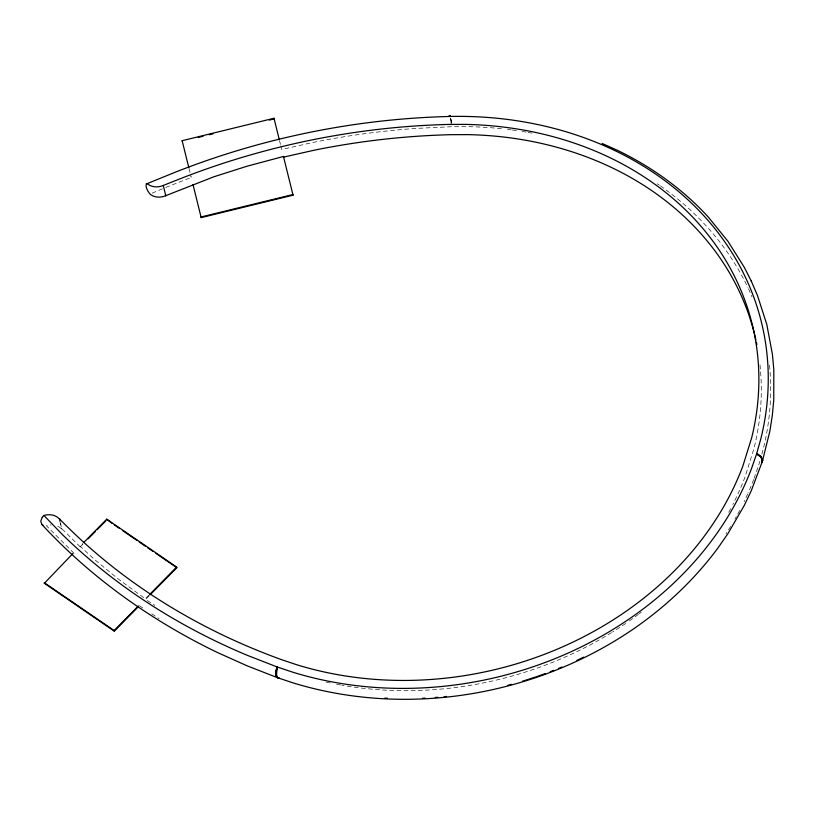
<?xml version="1.0" encoding="UTF-8"?>
<svg xmlns="http://www.w3.org/2000/svg" width="815" height="815" viewBox="0 0 815 815"><rect width="100%" height="100%" fill="white"/><g stroke="black" fill="none" stroke-linecap="round" stroke-linejoin="round"><path stroke-width="0.61" stroke-dasharray="4.08 3.06" d="M759.152 463.694L759.825 461.29M761.842 454.087L763.186 449.279A340.395 282.866 -13.3 0 0 769.166 362.237M754.12 478.364L759.03 464.092M82.916 544.155L80.247 546.855L82.763 543.513M149.002 595.123L145.437 598.74L142.92 597.1L118.032 578.833L94.408 559.406L80.104 546.213M149.155 595.755L145.59 599.382L154.819 605.413M57.804 526.276A14.181 11.787 -13.3 0 1 61.655 529.047L60.616 523.149M152.14 193.145L164.599 187.929M165.73 187.45L191.23 177.436L190.924 176.162M280.808 145.814L281.725 149.481L312.705 142.493A671.438 557.949 -13.3 0 1 416.873 128.363L451.714 126.722L468.87 126.692A340.395 282.866 -13.3 0 1 503.762 128.943M450.451 118.358L451.255 120.579L451.53 123.279L450.451 118.358L451.194 120.09L451.062 123.289M139.345 605.728L143.501 608.438M151.824 613.878L159.108 618.636M80.247 546.855L61.96 528.833M73.951 553.253L46.374 525.746L47.616 525.39A14.181 11.787 -13.3 0 1 51.141 524.942M279.484 140.425L280.513 144.591M189.039 168.542L191.189 177.263M59.77 521.08L61.655 529.047M507.46 129.371A340.395 282.866 -13.3 0 1 511.148 129.84M512.38 130.003A340.395 282.866 -13.3 0 1 518.503 130.869M522.16 131.439A340.395 282.866 -13.3 0 1 527.02 132.254M528.232 132.468A340.395 282.866 -13.3 0 1 531.859 133.13M657.328 183.823A340.395 282.866 -13.3 0 1 659.345 185.209M660.354 185.912A340.395 282.866 -13.3 0 1 747.905 287.664M748.435 288.795A340.395 282.866 -13.3 0 1 751.97 296.731M759.967 364.835A330.951 275.022 -13.3 0 1 754.028 448.27L745.205 476.531A330.951 275.022 -13.3 0 1 732.848 504.485M753.692 479.485A340.395 282.866 -13.3 0 1 748.19 492.851M747.701 493.951A340.395 282.866 -13.3 0 1 744.115 501.653M739.714 510.373A340.395 282.866 -13.3 0 1 734.998 518.982M730.617 526.429A340.395 282.866 -13.3 0 1 725.992 533.784M730.648 508.703A330.951 275.022 -13.3 0 1 727.795 513.939M641.273 612.218A330.951 275.022 -13.3 0 1 639.368 613.664M638.42 614.378A330.951 275.022 -13.3 0 1 627.703 622.079M625.726 623.444A330.951 275.022 -13.3 0 1 612.574 632.012M611.545 632.644A330.951 275.022 -13.3 0 1 341.852 685.201M340.67 684.997A330.951 275.022 -13.3 0 1 335.974 684.121M330.126 682.96A330.951 275.022 -13.3 0 1 325.48 681.951M451.378 121.608L451.296 123.289L450.685 118.358L451.378 121.608"/><path stroke-width="1.22" d="M756.727 453.456L760.884 456.543L762.412 460.017L760.823 456.726L756.677 453.66L760.772 439.041A340.395 282.866 -13.3 0 0 449.299 116.484L449.279 115.771L450.267 116.138M751.236 281.002L757.471 295.478L766.783 324.411L772.406 354.26L773.812 369.592L773.751 400.196L772.284 415.711L769.859 431.186L762.473 460.893C760.65 465.538 763.645 456.889 762.28 461.575L751.298 490.691L744.309 505.392L727.897 533.642L718.392 547.364C694.798 579.445 665.407 607.063 632.593 629.557L632.481 629.638C534.823 696 407.011 717.516 293.685 683.082L277.813 677.795L247.047 665.804L216.984 652.295C151.529 620.653 91.178 577.866 41.779 524.351L40.76 521.243L42.207 517.342M762.422 461.086L762.147 461.861L762.565 459.955L762.453 460.658M762.483 460.781L761.587 462.645M42.248 517.342A11.104 6.011 -26.4 0 1 43.307 516.119L43.959 515.508L62.572 534.762A671.387 557.908 -13.3 0 0 246.864 655.158L277.059 666.935C273.473 678.437 279.097 678.274 279.178 677.723M277.263 667.016L276.937 667.363C275.562 671.529 276.244 678.691 278.017 677.815M762.361 459.68L760.884 456.543L756.605 453.853L760.762 456.93L762.412 460.017M277.059 666.935L276.54 675.9L275.979 672.344L277.477 667.088L292.993 672.273A340.395 282.866 -13.3 0 0 751.695 468.126L756.677 453.66L761.179 456.889L762.443 460.343L762.473 459.303M192.982 184.485L201.183 217.615L293.043 195.182L283.457 156.47L246.772 166.291L213.805 176.814L165.689 195.692A14.181 11.787 -13.3 0 1 150.785 194.795C148.116 192.279 145.111 187.022 146.292 183.63A11.695 2.924 53.5 0 1 146.985 183.721L175.775 171.996A671.346 557.878 -13.3 0 1 448.831 116.494L449.86 115.893M449.197 116.168L450.002 115.801M138.479 606.605L114.283 631.167L44.377 583.285L72.892 553.528M83.65 542.607L106.724 519.175L176.641 567.057L176.794 567.698L150.052 594.858M88.244 538.746L95.335 531.533M97.117 529.73L105.991 520.724M149.899 594.216L176.641 567.057M114.283 631.167L114.131 630.525L138.367 605.983M147.454 183.854L148.371 184.557A14.181 11.787 -13.3 0 0 163.265 185.453L179.117 179.157A661.566 549.748 -13.3 0 1 448.556 124.43L465.457 124.389A330.951 275.022 -13.3 0 1 751.603 438.032L742.781 466.292A330.951 275.022 -13.3 0 1 296.813 664.775L281.532 659.661A661.566 549.748 -13.3 0 1 69.876 529.261L59.24 518.809A14.181 11.787 -13.3 0 0 45.202 515.151L43.959 515.508M182.295 141.341L182.142 140.7L273.993 118.267L279.178 139.192M198.208 137.45L203.108 136.258M209.231 134.76L212.909 133.864M269.245 120.1L274.146 118.909L273.993 118.267M449.35 116.341L448.831 116.494M276.621 668.524L275.918 673.771L276.845 676.786M276.764 676.939L277.436 677.581M602.132 143.46L617.342 150.296M42.95 525.105L41.779 524.351M617.556 150.398C651.48 166.78 682.654 189.09 708.154 216.882L728.019 241.383L744.401 267.493L751.389 281.307M112.093 523.393L106.724 519.175M114.181 524.819L119.398 528.395M122.525 530.534L137.134 540.549M139.222 541.975L145.488 546.264M147.576 547.69L152.792 551.266M155.92 553.405L176.794 567.698M114.131 630.525L44.224 582.644L44.377 583.285M276.417 676.134L276.978 677.02L276.132 675.737M182.142 140.7L188.815 167.686M293.043 195.182L292.891 194.541L201.04 216.973L201.183 217.615M283.457 156.47L283.61 157.112L314.152 150.215A661.097 549.361 -13.3 0 1 450.98 134.679L467.871 134.628A330.951 275.022 -13.3 0 1 754.232 332.948M163.265 185.453L165.842 195.967M59.536 518.595L60.076 520.877M756.402 342.3A330.951 275.022 -13.3 0 1 756.88 344.653M754.527 334.109A330.951 275.022 -13.3 0 1 755.892 339.957M583.754 657.094A340.395 282.866 -13.3 0 1 576.939 660.364M561.922 667.027A340.395 282.866 -13.3 0 1 558.407 668.473M553.701 670.358A340.395 282.866 -13.3 0 1 550.156 671.733M545.408 673.516A340.395 282.866 -13.3 0 1 537.034 676.491M535.832 676.908A340.395 282.866 -13.3 0 1 522.517 681.177M511.514 684.335A340.395 282.866 -13.3 0 1 507.816 685.323M446.569 696.468A340.395 282.866 -13.3 0 1 444.043 696.723M437.737 697.294A340.395 282.866 -13.3 0 1 435.21 697.487M425.114 698.119A340.395 282.866 -13.3 0 1 422.588 698.241M387.37 698.221A340.395 282.866 -13.3 0 1 384.874 698.098M761.923 462.013C762.402 461.585 761.781 462.227 761.923 462.013"/></g></svg>
